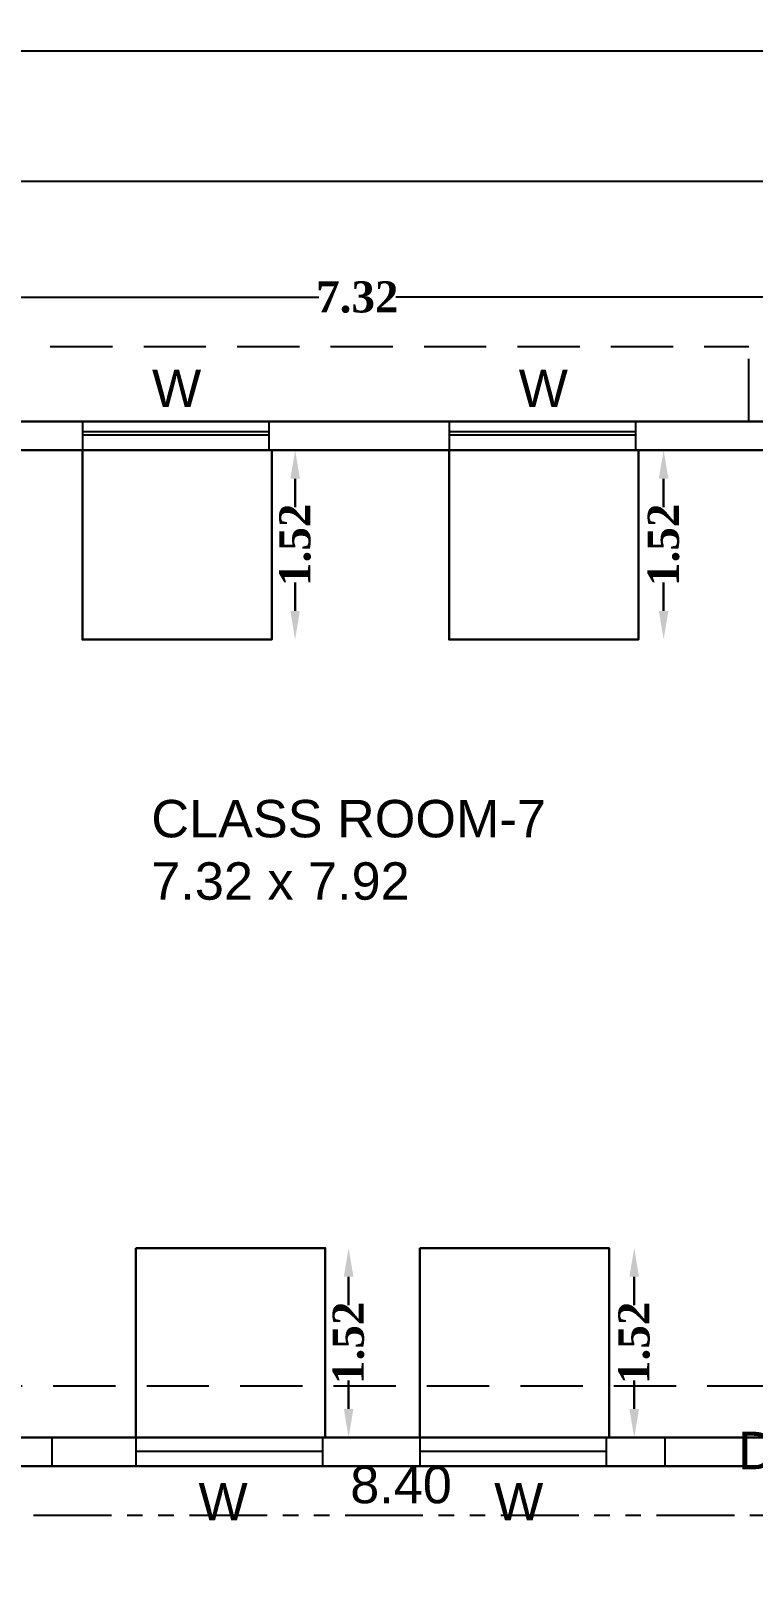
# Model space of a CAD drawing. Header units: metres. Extents: x 0 to 298, y 0 to 162.
# Drawn here: x 189.57 to 195.37, y 45.7 to 58.09 of the extents above; entities that cross this region are included whole.
import ezdxf

# ---------------------------------------------------------------- set-up
doc = ezdxf.new("R2010")
doc.units = ezdxf.units.M
doc.header["$MEASUREMENT"] = 0
doc.linetypes.add('DASHED', pattern=[0.75, 0.5, -0.25])
doc.linetypes.add('PHANTOM2', pattern=[1.25, 0.625, -0.125, 0.125, -0.125, 0.125, -0.125])
for name, color, linetype, lineweight in [('BLK_1_FLR_1_BLT_UP_AREA', 4, 'Continuous', 30), ('BLK_1_FLR_1_REGULAR_ROOM_3', 4, 'Continuous', 30), ('BLK_1_FLR_1_ROOM_3_LIGHT_VENTILATION_1', 7, 'Continuous', 30), ('BLK_1_FLR_1_ROOM_3_LIGHT_VENTILATION_2', 7, 'Continuous', 30), ('BLK_1_FLR_1_ROOM_3_LIGHT_VENTILATION_3', 7, 'Continuous', 30), ('BLK_1_FLR_1_ROOM_3_LIGHT_VENTILATION_4', 7, 'Continuous', 30), ('BLK_1_LVL_1_BLDG_FOOT_PRINT', 4, 'Continuous', 30)]:
    doc.layers.add(name, color=color, linetype=linetype, lineweight=lineweight)
doc.layers.add('BLK_1_FLR_1_CARPET_AREA', color=10, linetype='Continuous')
doc.layers.add('DIST_EXIT', color=7, linetype='Continuous')
doc.styles.add('arial', font='arial.ttf')
doc.styles.get("Standard").update_dxf_attribs({"font": 'arial.ttf', "height": 0.35})
doc.styles.add('working', font='timesbd.ttf', dxfattribs={"height": 0.25})
doc.dimstyles.new('new model', dxfattribs={"dimtxt": 0.25, "dimasz": 0.23, "dimexe": 0.1, "dimexo": 0.1, "dimgap": 0, "dimtad": 0, "dimtoh": 1, "dimzin": 1, "dimdsep": 46, "dimtxsty": 'working', "dimcen": 0.09, "dimse1": 1, "dimse2": 1, "dimclrd": 8, "dimclre": 8, "dimclrt": 3, "dimadec": 1, "dimazin": 0, "dimtfac": 1, "dimtofl": 0, "dimtmove": 0, "dimatfit": 3, "dimfxl": 0, "dimtolj": 1, "dimtzin": 0, "dimlwd": -1, "dimlwe": -1, "dimarcsym": 0})
doc.dimstyles.new('OPEN SPACE', dxfattribs={"dimtxt": 0.3, "dimasz": 0.23, "dimexe": 0.1875, "dimexo": 0.0625, "dimgap": 0.09, "dimtad": 3, "dimzin": 0, "dimdsep": 46, "dimtxsty": 'arial', "dimblk": 'OBLIQUE', "dimcen": 0.09, "dimse1": 1, "dimse2": 1, "dimclrd": 6, "dimclre": 6, "dimclrt": 7, "dimadec": 0, "dimazin": 0, "dimtfac": 0.5, "dimtix": 1, "dimtmove": 0, "dimatfit": 3, "dimfxl": 0, "dimtolj": 1, "dimtzin": 0, "dimarcsym": 0})

# ---------------------------------------------------------------- blocks, each defined once
blk = doc.blocks.new('*D34')
at = {"color": 8}
for p, q in [((173.683, 57.935), (199.081, 57.935)), ((225.29, 57.935), (199.892, 57.935))]:
    blk.add_line(p, q, dxfattribs=at)
at = {"color": 8, "lineweight": 35}
for points in [[(173.683, 57.973), (173.683, 57.897), (173.453, 57.935)], [(225.29, 57.973), (225.29, 57.897), (225.52, 57.935)]]:
    blk.add_solid(points, dxfattribs=at)
at = {"layer": 'Defpoints', "color": 0, "lineweight": 35}
for p in [(225.52, 63.107), (173.453, 63), (173.453, 57.935)]:
    blk.add_point(p, dxfattribs=at)
at = {"color": 3, "insert": (199.487, 57.935), "char_height": 0.25, "attachment_point": 5, "style": 'working'}
blk.add_mtext('\\A1;52.07', dxfattribs=at)
blk = doc.blocks.new('*D133')
at = {"color": 8}
for p, q in [((188.758, 55.959), (191.879, 55.959)), ((195.618, 55.959), (192.496, 55.959))]:
    blk.add_line(p, q, dxfattribs=at)
at = {"color": 8, "lineweight": 35}
for points in [[(188.758, 55.997), (188.758, 55.921), (188.528, 55.959)], [(195.618, 55.997), (195.618, 55.921), (195.848, 55.959)]]:
    blk.add_solid(points, dxfattribs=at)
at = {"layer": 'Defpoints', "color": 0, "lineweight": 35}
for p in [(195.848, 55.959), (188.528, 54.963), (195.848, 54.733)]:
    blk.add_point(p, dxfattribs=at)
at = {"color": 3, "insert": (192.188, 55.959), "char_height": 0.25, "attachment_point": 5, "style": 'working'}
blk.add_mtext('\\A1;7.32', dxfattribs=at)
blk = doc.blocks.new('*D292')
at = {"color": 8}
for p, q in [((173.571, 56.889), (198.969, 56.889)), ((225.178, 56.889), (199.78, 56.889))]:
    blk.add_line(p, q, dxfattribs=at)
at = {"color": 8, "lineweight": 35}
for points in [[(173.571, 56.928), (173.571, 56.851), (173.341, 56.889)], [(225.178, 56.928), (225.178, 56.851), (225.408, 56.889)]]:
    blk.add_solid(points, dxfattribs=at)
at = {"layer": 'Defpoints', "color": 0, "lineweight": 35}
for p in [(173.341, 56.889), (173.341, 54.963), (225.408, 54.963)]:
    blk.add_point(p, dxfattribs=at)
at = {"color": 3, "insert": (199.375, 56.889), "char_height": 0.25, "attachment_point": 5, "style": 'working'}
blk.add_mtext('\\A1;52.07', dxfattribs=at)
blk = doc.blocks.new('*D460')
at = {"layer": 'BLK_1_FLR_1_ROOM_3_LIGHT_VENTILATION_1', "color": 232, "linetype": 'PHANTOM2'}
for p, q in [((191.689, 54.503), (191.689, 54.276)), ((191.689, 53.443), (191.689, 53.671))]:
    blk.add_line(p, q, dxfattribs=at)
at = {"layer": 'BLK_1_FLR_1_ROOM_3_LIGHT_VENTILATION_1', "color": 232, "lineweight": 35}
for points in [[(191.651, 54.503), (191.727, 54.503), (191.689, 54.733)], [(191.651, 53.443), (191.727, 53.443), (191.689, 53.213)]]:
    blk.add_solid(points, dxfattribs=at)
at = {"layer": 'Defpoints', "color": 0, "lineweight": 35}
for p in [(191.501, 54.733), (191.501, 53.213), (191.689, 53.213)]:
    blk.add_point(p, dxfattribs=at)
at = {"layer": 'BLK_1_FLR_1_ROOM_3_LIGHT_VENTILATION_1', "color": 232, "lineweight": 30, "insert": (191.689, 53.973), "char_height": 0.25, "attachment_point": 5, "rotation": 90, "style": 'working'}
blk.add_mtext('\\A1;1.52', dxfattribs=at)
blk = doc.blocks.new('*D461')
at = {"layer": 'BLK_1_FLR_1_ROOM_3_LIGHT_VENTILATION_2', "color": 232, "linetype": 'PHANTOM2'}
for p, q in [((194.647, 54.503), (194.647, 54.276)), ((194.647, 53.443), (194.647, 53.671))]:
    blk.add_line(p, q, dxfattribs=at)
at = {"layer": 'BLK_1_FLR_1_ROOM_3_LIGHT_VENTILATION_2', "color": 232, "lineweight": 35}
for points in [[(194.608, 54.503), (194.685, 54.503), (194.647, 54.733)], [(194.608, 53.443), (194.685, 53.443), (194.647, 53.213)]]:
    blk.add_solid(points, dxfattribs=at)
at = {"layer": 'Defpoints', "color": 0, "lineweight": 35}
for p in [(194.445, 54.733), (194.445, 53.213), (194.647, 53.213)]:
    blk.add_point(p, dxfattribs=at)
at = {"layer": 'BLK_1_FLR_1_ROOM_3_LIGHT_VENTILATION_2', "color": 232, "lineweight": 30, "insert": (194.647, 53.973), "char_height": 0.25, "attachment_point": 5, "rotation": 90, "style": 'working'}
blk.add_mtext('\\A1;1.52', dxfattribs=at)
blk = doc.blocks.new('*D462')
at = {"layer": 'BLK_1_FLR_1_ROOM_3_LIGHT_VENTILATION_3', "color": 232, "linetype": 'PHANTOM2'}
for p, q in [((192.118, 48.103), (192.118, 47.876)), ((192.118, 47.043), (192.118, 47.271))]:
    blk.add_line(p, q, dxfattribs=at)
at = {"layer": 'BLK_1_FLR_1_ROOM_3_LIGHT_VENTILATION_3', "color": 232, "lineweight": 35}
for points in [[(192.08, 48.103), (192.157, 48.103), (192.118, 48.333)], [(192.08, 47.043), (192.157, 47.043), (192.118, 46.813)]]:
    blk.add_solid(points, dxfattribs=at)
at = {"layer": 'Defpoints', "color": 0, "lineweight": 35}
for p in [(191.931, 48.333), (191.931, 46.813), (192.118, 46.813)]:
    blk.add_point(p, dxfattribs=at)
at = {"layer": 'BLK_1_FLR_1_ROOM_3_LIGHT_VENTILATION_3', "color": 232, "lineweight": 30, "insert": (192.118, 47.573), "char_height": 0.25, "attachment_point": 5, "rotation": 90, "style": 'working'}
blk.add_mtext('\\A1;1.52', dxfattribs=at)
blk = doc.blocks.new('*D463')
at = {"layer": 'BLK_1_FLR_1_ROOM_3_LIGHT_VENTILATION_4', "color": 232, "linetype": 'PHANTOM2'}
for p, q in [((194.411, 48.103), (194.411, 47.876)), ((194.411, 47.043), (194.411, 47.271))]:
    blk.add_line(p, q, dxfattribs=at)
at = {"layer": 'BLK_1_FLR_1_ROOM_3_LIGHT_VENTILATION_4', "color": 232, "lineweight": 35}
for points in [[(194.372, 48.103), (194.449, 48.103), (194.411, 48.333)], [(194.372, 47.043), (194.449, 47.043), (194.411, 46.813)]]:
    blk.add_solid(points, dxfattribs=at)
at = {"layer": 'Defpoints', "color": 0, "lineweight": 35}
for p in [(194.209, 48.333), (194.209, 46.813), (194.411, 46.813)]:
    blk.add_point(p, dxfattribs=at)
at = {"layer": 'BLK_1_FLR_1_ROOM_3_LIGHT_VENTILATION_4', "color": 232, "lineweight": 30, "insert": (194.411, 47.573), "char_height": 0.25, "attachment_point": 5, "rotation": 90, "style": 'working'}
blk.add_mtext('\\A1;1.52', dxfattribs=at)
blk = doc.blocks.new('_Oblique')
at = {"color": 0, "linetype": 'ByBlock', "lineweight": -2}
blk.add_line((-0.5, -0.5), (0.5, 0.5), dxfattribs=at)
blk = doc.blocks.new('*D379')
at = {"layer": 'Defpoints', "color": 0, "lineweight": 35}
for p in [(196.739, 46.191), (188.34, 46.086), (196.739, 46.086)]:
    blk.add_point(p, dxfattribs=at)
at = {"layer": 'DIST_EXIT', "color": 7, "linetype": 'PHANTOM2', "lineweight": -2}
blk.add_line((188.34, 46.191), (196.739, 46.191), dxfattribs=at)
at = {"layer": 'DIST_EXIT', "color": 7, "lineweight": -2, "xscale": 0.23, "yscale": 0.23, "zscale": 0.23, "rotation": 180}
blk.add_blockref('_Oblique', (188.34, 46.191), dxfattribs=at)
at = {"layer": 'DIST_EXIT', "color": 7, "lineweight": -2, "xscale": 0.23, "yscale": 0.23, "zscale": 0.23}
blk.add_blockref('_Oblique', (196.739, 46.191), dxfattribs=at)
at = {"layer": 'DIST_EXIT', "color": 7, "lineweight": 30, "insert": (192.539, 46.434), "char_height": 0.3, "attachment_point": 5, "style": 'arial'}
blk.add_mtext('\\A1;8.40', dxfattribs=at)

msp = doc.modelspace()

# ---------------------------------------------------------------- linework, layer by layer
at = {"linetype": 'DASHED'}
for p, q in [((182.2234, 55.56335), (195.33102, 55.56335)), ((195.33102, 54.96335), (195.33102, 55.56335)), ((228.49734, 47.22909), (170.97384, 47.22473))]:
    msp.add_line(p, q, dxfattribs=at)
msp.add_line((225.40774, 54.96335), (173.34144, 54.96335))
at = {"ltscale": 0.25}
for p, q in [((189.9812, 54.96335), (189.9812, 54.73335)), ((191.4812, 54.73335), (191.4812, 54.96335)), ((192.92466, 54.96335), (192.92466, 54.73335)), ((194.42466, 54.73335), (194.42466, 54.96335)), ((189.9812, 54.88136), (191.4812, 54.88136)), ((189.9812, 54.85442), (191.4812, 54.85442)), ((192.92466, 54.88136), (194.42466, 54.88136)), ((192.92466, 54.85442), (194.42466, 54.85442)), ((225.40774, 54.73335), (180.43774, 54.73335)), ((189.73774, 46.81335), (194.65774, 46.81335)), ((189.73774, 46.58335), (189.73774, 46.81335)), ((190.41053, 46.81335), (190.41053, 46.58335)), ((191.91053, 46.58335), (191.91053, 46.81335)), ((192.68869, 46.81335), (192.68869, 46.58335)), ((194.18869, 46.58335), (194.18869, 46.81335)), ((194.65774, 46.81335), (194.65774, 46.58335)), ((190.41053, 46.70442), (191.91053, 46.70442)), ((192.68869, 46.70442), (194.18869, 46.70442)), ((189.75774, 46.58335), (194.65774, 46.58335))]:
    msp.add_line(p, q, dxfattribs=at)
msp.add_lwpolyline([(173.34144, 54.96335), (225.40774, 54.96335), (225.40866, 39.81366), (216.50818, 39.81366), (216.50818, 44.14335), (210.53938, 44.14335), (188.05566, 44.14335), (183.55774, 44.14335), (183.55774, 39.81335), (183.55774, 36.22835), (173.34144, 36.22835)], close=True)
at = {"layer": 'BLK_1_FLR_1_BLT_UP_AREA', "color": 26}
msp.add_lwpolyline([(173.34144, 36.22835), (183.55774, 36.22835), (183.55774, 44.14335), (216.50834, 44.14337), (216.50803, 39.81365), (225.40864, 39.81369), (225.40771, 54.96341), (173.34144, 54.96335)], close=True, dxfattribs=at)
at = {"layer": 'BLK_1_FLR_1_CARPET_AREA', "color": 15, "linetype": 'Continuous', "lineweight": 30}
msp.add_lwpolyline([(216.73817, 44.37359), (183.32772, 44.37335), (183.32772, 36.45835), (181.11772, 36.45835), (181.11772, 40.04335), (173.57198, 40.04335), (173.57198, 44.14335), (181.11772, 44.14335), (181.11772, 44.37335), (173.57142, 44.37273), (173.57142, 46.58335), (196.08937, 46.58335), (196.08958, 54.73335), (200.18937, 54.73335), (200.18937, 46.58335), (200.41937, 46.58335), (200.41938, 51.45335), (202.53938, 51.45335), (202.53937, 46.58335), (225.17772, 46.58335)], dxfattribs=at)
msp.add_lwpolyline([(188.53772, 46.81335), (195.85772, 46.81335), (195.85772, 54.73335), (188.53772, 54.73335)], close=True, dxfattribs=at)
at = {"layer": 'BLK_1_FLR_1_REGULAR_ROOM_3', "color": 3, "lineweight": 30}
msp.add_lwpolyline([(188.53774, 46.81335), (195.85774, 46.81335), (195.85774, 54.73335), (188.53774, 54.73335)], close=True, dxfattribs=at)
at = {"layer": 'BLK_1_FLR_1_ROOM_3_LIGHT_VENTILATION_1', "color": 3, "lineweight": 30}
msp.add_lwpolyline([(189.9812, 54.73335), (191.5012, 54.73335), (191.5012, 53.21335), (189.9812, 53.21335)], close=True, dxfattribs=at)
at = {"layer": 'BLK_1_FLR_1_ROOM_3_LIGHT_VENTILATION_2', "color": 3, "lineweight": 30}
msp.add_lwpolyline([(192.92466, 54.73335), (194.44466, 54.73335), (194.44466, 53.21335), (192.92466, 53.21335)], close=True, dxfattribs=at)
at = {"layer": 'BLK_1_FLR_1_ROOM_3_LIGHT_VENTILATION_3', "color": 3, "lineweight": 30}
msp.add_lwpolyline([(190.41053, 48.33335), (191.93053, 48.33335), (191.93053, 46.81335), (190.41053, 46.81335)], close=True, dxfattribs=at)
at = {"layer": 'BLK_1_FLR_1_ROOM_3_LIGHT_VENTILATION_4', "color": 3, "lineweight": 30}
msp.add_lwpolyline([(192.68869, 48.33335), (194.20869, 48.33335), (194.20869, 46.81335), (192.68869, 46.81335)], close=True, dxfattribs=at)
at = {"layer": 'BLK_1_LVL_1_BLDG_FOOT_PRINT', "color": 1}
msp.add_lwpolyline([(173.34144, 36.22835), (183.55774, 36.22835), (183.55774, 44.14335), (216.50834, 44.14329), (216.50803, 39.8136), (225.4082, 39.81366), (225.40728, 54.96335), (173.34144, 54.96335)], close=True, dxfattribs=at)

# ---------------------------------------------------------------- texts
at = {"ltscale": 0.25, "char_height": 0.3, "attachment_point": 1}
for s, insert, width in [('\\A1;W', (190.5398, 55.37909), 341.4821849), ('\\A1;W', (193.48326, 55.37909), 341.4821849), ('\\A1;CLASS ROOM-7\\P7.32 x 7.92', (190.53474, 51.92695), 4.4059037), ('\\A1;D', (195.24409, 46.85953), 341.4821849), ('\\A1;W', (190.91309, 46.4498), 341.4821849), ('\\A1;W', (193.28611, 46.4498), 341.4821849)]:
    msp.add_mtext(s, dxfattribs=dict(at, insert=insert, width=width))

# ---------------------------------------------------------------- dimensions: what is measured, and where the dimension line sits
for base, p1, p2, override, picture, middle in [((173.453, 57.93516), (225.52022, 63.10732), (173.453, 63.00001), {"dimpost": '\\X'}, '*D34', (199.48661, 57.93516)), ((173.34144, 56.88928), (225.40774, 54.96335), (173.34144, 54.96335), {"dimpost": '\\X'}, '*D292', (199.37459, 56.88928)), ((195.84774, 55.95889), (188.52774, 54.96335), (195.84774, 54.73335), {"dimpost": '\\X', "dimtmove": 2}, '*D133', (192.18774, 55.95889))]:
    dim = msp.add_linear_dim(base=base, p1=p1, p2=p2, dimstyle='new model', override=override)
    dim.commit()
    dim.dimension.update_dxf_attribs({"geometry": picture, "text_midpoint": middle})
at = {"layer": 'BLK_1_FLR_1_ROOM_3_LIGHT_VENTILATION_1', "color": 232, "lineweight": 30}
dim = msp.add_linear_dim(base=(191.68915, 53.21335), p1=(191.5012, 54.73335), p2=(191.5012, 53.21335), angle=90, dimstyle='new model', override={"dimpost": '\\X', "dimclrd": 232, "dimclrt": 232, "dimfxl": 75, "dimfxlon": 1, "dimtfill": 1}, dxfattribs=at)
dim.commit()
dim.dimension.update_dxf_attribs({"geometry": '*D460', "text_midpoint": (191.68915, 53.97335)})
at = {"layer": 'BLK_1_FLR_1_ROOM_3_LIGHT_VENTILATION_2', "color": 232, "lineweight": 30}
dim = msp.add_linear_dim(base=(194.6467, 53.21335), p1=(194.44466, 54.73335), p2=(194.44466, 53.21335), angle=90, dimstyle='new model', override={"dimpost": '\\X', "dimclrd": 232, "dimclrt": 232, "dimfxl": 75, "dimfxlon": 1, "dimtfill": 1}, dxfattribs=at)
dim.commit()
dim.dimension.update_dxf_attribs({"geometry": '*D461', "text_midpoint": (194.6467, 53.97335)})
at = {"layer": 'BLK_1_FLR_1_ROOM_3_LIGHT_VENTILATION_3', "color": 232, "lineweight": 30}
dim = msp.add_linear_dim(base=(192.11848, 46.81335), p1=(191.93053, 48.33335), p2=(191.93053, 46.81335), angle=90, dimstyle='new model', override={"dimpost": '\\X', "dimclrd": 232, "dimclrt": 232, "dimfxl": 75, "dimfxlon": 1, "dimtfill": 1}, dxfattribs=at)
dim.commit()
dim.dimension.update_dxf_attribs({"geometry": '*D462', "text_midpoint": (192.11848, 47.57335)})
at = {"layer": 'BLK_1_FLR_1_ROOM_3_LIGHT_VENTILATION_4', "color": 232, "lineweight": 30}
dim = msp.add_linear_dim(base=(194.41073, 46.81335), p1=(194.20869, 48.33335), p2=(194.20869, 46.81335), angle=90, dimstyle='new model', override={"dimpost": '\\X', "dimclrd": 232, "dimclrt": 232, "dimfxl": 75, "dimfxlon": 1, "dimtfill": 1}, dxfattribs=at)
dim.commit()
dim.dimension.update_dxf_attribs({"geometry": '*D463', "text_midpoint": (194.41073, 47.57335)})
at = {"layer": 'DIST_EXIT', "color": 7, "lineweight": 30}
dim = msp.add_aligned_dim(p1=(188.34001, 46.0864), p2=(196.73897, 46.0864), distance=0.10425, dimstyle='OPEN SPACE', override={"dimpost": '\\X', "dimclrd": 7, "dimfxl": 0, "dimarcsym": 2}, dxfattribs=at)
dim.commit()
dim.dimension.update_dxf_attribs({"geometry": '*D379', "text_midpoint": (192.53949, 46.43383)})

doc.saveas('drawing.dxf')
